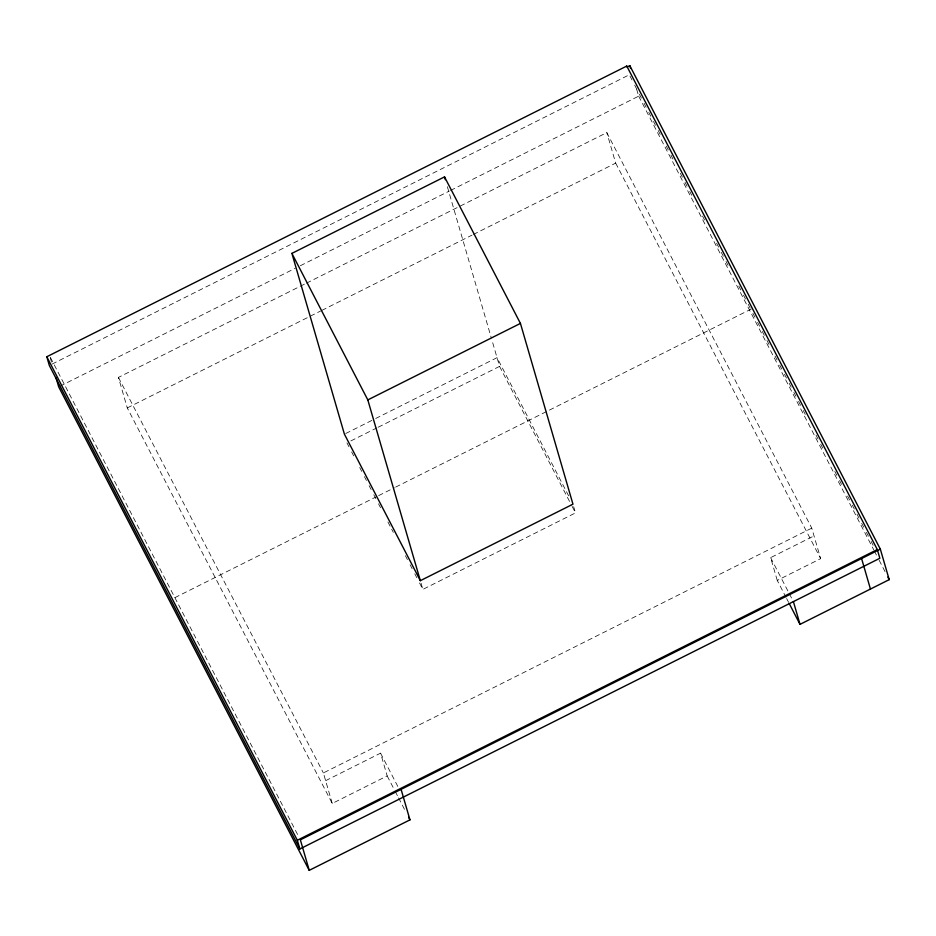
<?xml version="1.0" encoding="UTF-8"?>
<svg xmlns="http://www.w3.org/2000/svg" width="936" height="936" viewBox="0 0 936 936"><rect width="100%" height="100%" fill="white"/><g stroke="black" fill="none" stroke-linecap="round" stroke-linejoin="round"><path stroke-width="0.7" stroke-dasharray="4.68 3.51" d="M52.077 364.092L629.308 74.775M59.998 386.205L295.121 268.351M300.351 265.73L449.257 191.096M450.567 190.441L638.668 96.162L636.246 87.844M325.623 780.683L380.566 753.152L387.176 775.909L332.245 803.451L127.284 407.92L118.416 377.407L305.159 283.807M306.47 283.152L606.82 132.608L811.769 528.138L820.638 558.652L777.243 580.402L785.947 597.215M127.284 407.92L320.557 311.045M321.855 310.389L472.036 235.123M473.347 234.468L615.677 163.121L606.82 132.608M345.723 433.52L374.412 419.129M375.722 418.474L497.039 357.669L568.924 496.408M350.86 440.926L376.951 427.846M378.249 427.202L499.567 366.385L491.739 339.452M419.503 582.917L422.861 589.399L575.488 512.905L573.686 506.68M332.245 803.451L323.376 772.937L811.769 528.138M777.243 580.402L770.632 557.645L814.027 535.895M174.892 597.636L377.36 496.267M378.659 495.612L394.337 487.761M395.647 487.106L752.251 308.552M629.975 76.073L631.987 79.969M634.678 85.153L636.691 89.037M639.382 94.22L641.394 98.116M644.085 103.299L646.097 107.184M648.777 112.367L650.801 116.263M653.48 121.446L655.504 125.33M658.183 130.513L660.196 134.41M666.245 146.074L668.257 149.959M670.948 155.142L672.961 159.038M680.355 173.289L682.367 177.185M685.058 182.368L687.071 186.252M689.75 191.435L691.774 195.331M702.515 216.064L704.527 219.96M716.625 243.29L718.637 247.174M721.328 252.369L723.341 256.253M726.02 261.436L728.044 265.321M738.785 286.065L740.797 289.949M743.488 295.144L745.501 299.029M748.192 304.212L750.204 308.096M752.895 313.291L754.907 317.175M757.598 322.358L759.611 326.255M762.302 331.438L764.314 335.322M766.993 340.505L769.018 344.401M775.055 356.066L777.079 359.95M779.758 365.134L781.771 369.03M784.462 374.213L786.474 378.097M789.165 383.28L791.177 387.176M793.868 392.36L795.881 396.244M798.572 401.427L800.584 405.323M803.263 410.506L805.288 414.391M816.028 435.135L818.041 439.019M820.732 444.202L822.744 448.098M834.842 471.428L836.854 475.312M839.545 480.496L841.558 484.392M847.595 496.057L849.619 499.941M852.298 505.124L854.322 509.02M857.002 514.203L859.014 518.088M861.705 523.282L863.717 527.167M866.408 532.35L868.421 536.234M871.112 541.429L873.124 545.314M638.668 96.162L873.756 549.841M874.423 551.14L876.435 555.025M879.126 560.219L885.842 573.171M615.677 163.121L820.638 558.652M770.632 557.645L788.709 592.546M789.387 593.845L792.067 599.017M786.614 598.502L788.627 602.386M499.567 366.385L571.463 505.124M572.13 506.423L575.488 512.905M346.952 442.892L348.964 446.776M351.644 451.959L353.668 455.855M359.716 467.52L361.729 471.416M364.42 476.599L366.432 480.484M369.123 485.679L371.136 489.563M373.815 494.746L375.839 498.642M378.518 503.825L380.542 507.721M387.925 521.984L393.307 532.35M405.393 555.691L407.417 559.576M410.097 564.771L412.121 568.655M414.8 573.838L416.824 577.734M380.566 753.152L398.654 788.053M387.176 775.909L394.547 790.136M395.214 791.423L397.894 796.594M398.56 797.893L404.598 809.523M118.416 377.407L323.376 772.937M50.497 357.634L298.35 835.953M447.361 186.709L491.341 338.048M421.06 583.175L422.861 589.399M50.205 357.634L51.702 362.805"/><path stroke-width="1.4" d="M46.8 356.756L626.769 66.058L877.313 549.561L879.84 558.277L299.871 848.964L49.327 365.473L46.8 356.756L297.332 840.247L299.871 848.964M789.294 603.673L800.011 624.359L889.2 579.653L880.331 549.139L629.799 65.649L627.05 67.029L626.769 66.058M291.892 253.387L444.518 176.892L520.439 323.411L572.961 504.188L420.334 580.683L344.413 434.175L291.892 253.387L367.813 399.906L420.334 580.683M367.813 399.906L520.439 323.411M297.332 840.247L877.313 549.561M880.331 549.139L300.362 839.838L309.231 870.351L409.956 819.866L401.088 789.352M887.854 577.067L889.2 579.653M408.611 817.28L409.956 819.866M309.231 870.351L58.687 386.86L55.973 377.489M861.588 558.546L870.445 589.06M793.4 601.602L800.011 624.359M629.799 65.649L630.607 68.422M444.518 176.892L445.325 179.7"/></g></svg>
